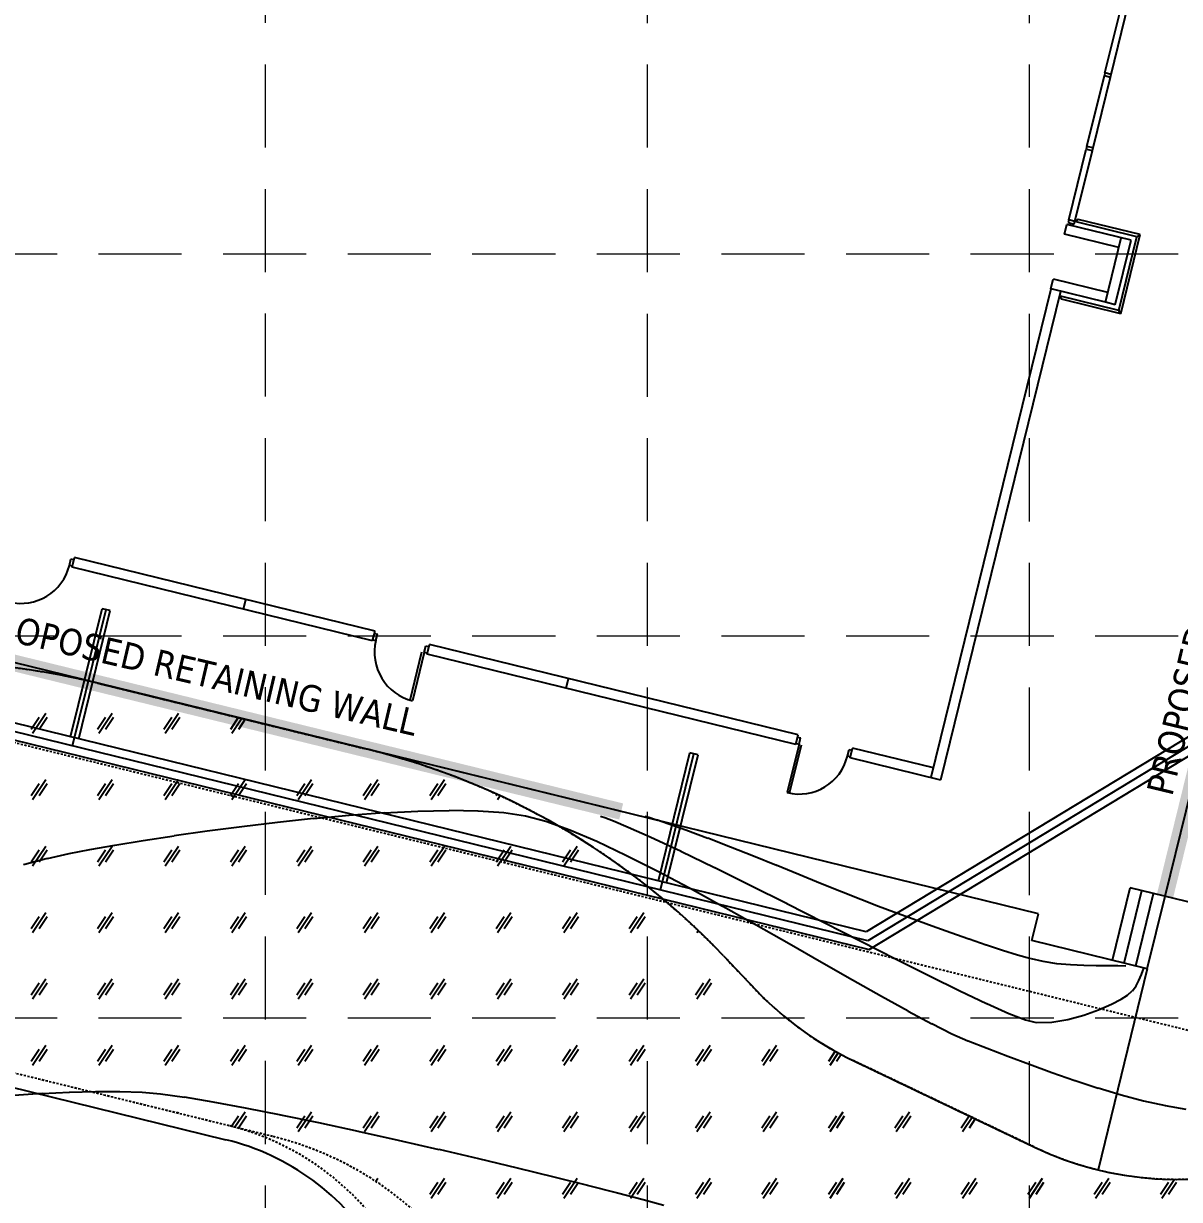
# Model space of a CAD drawing. Header units: inches. Extents: x 6967 to 7890, y 13663 to 15138.
# Drawn here: x 7437.1 to 7506.7, y 14113.5 to 14184.3 of the extents above; entities that cross this region are included whole.
import ezdxf

# ---------------------------------------------------------------- set-up
doc = ezdxf.new("R2010")
doc.units = ezdxf.units.IN
doc.header["$MEASUREMENT"] = 0
for name, pattern in [('DASHED', [0.75, 0.5, -0.25]), ('HIDDEN', [0.375, 0.25, -0.125]), ('XGWI003AR$0$HIDDEN2', [0.1875, 0.125, -0.0625]), ('xGWI003pt$0$HIDDEN2', [0.1875, 0.125, -0.0625]), ('xGWI003pt$0$PHANTOM2', [1.25, 0.625, -0.125, 0.125, -0.125, 0.125, -0.125])]:
    doc.linetypes.add(name, pattern=pattern)
for name, color, linetype in [('C-ANNO-SITE-TEXT-N', 2, 'Continuous'), ('C-SITE-BLDG-STBK-N', 7, 'DASHED'), ('GRID', 254, 'HIDDEN'), ('PC', 35, 'Continuous'), ('STORM', 5, 'Continuous'), ('XGWI003AR$0$A-WALL', 4, 'Continuous'), ('XGWI003AR$0$a-wall-base', 11, 'Continuous'), ('XGWI003AR$0$a-wall-door', 9, 'Continuous'), ('XGWI003AR$0$a-wall-mhor', 4, 'Continuous'), ('XGWI003AR$0$a-wall-mullin', 6, 'Continuous'), ('XGWI003AR$0$C-ESMT-ACCS-HTCH-N', 11, 'Continuous'), ('XGWI003AR$0$C-ESMT-ACCS-N', 2, 'XGWI003AR$0$HIDDEN2'), ('XGWI003AR$0$C-PKNG-CURB-FACE-N', 4, 'Continuous'), ('XGWI003AR$0$C-PKNG-PAVE-EDGE-N', 4, 'XGWI003AR$0$HIDDEN2'), ('XGWI003AR$0$C-SITE-WALK-N', 2, 'Continuous'), ('XGWI003AR$0$C-STRC-RAIL-N', 15, 'XGWI003AR$0$ZIGZAG'), ('XGWI003AR$0$C-STRC-WALL-N', 15, 'XGWI003AR$0$TRACKS'), ('xGWI003pt$0$C-BNDY-E', 3, 'xGWI003pt$0$PHANTOM2'), ('xGWI003pt$0$TXU-ESMT', 2, 'xGWI003pt$0$HIDDEN2')]:
    doc.layers.add(name, color=color, linetype=linetype)
doc.styles.add('L40', font='TAHOMA.TTF', dxfattribs={"height": 1.6})
doc.linetypes.add('XGWI003AR$0$TRACKS', pattern='A,0.15,[130,ltypeshp.shx,S=0.25,R=0,X=0,Y=0],0.15', length=0.3)
doc.linetypes.add('XGWI003AR$0$ZIGZAG', pattern='A,0.0001,-0.2,[131,ltypeshp.shx,S=0.2,R=0,X=-0.2,Y=0],-0.4,[131,ltypeshp.shx,S=0.2,R=180,X=0.2,Y=0],-0.2', length=0.8001)

msp = doc.modelspace()

# ---------------------------------------------------------------- linework, layer by layer
at = {"layer": 'C-SITE-BLDG-STBK-N'}
msp.add_arc((6024.673, 7268.021), 6960.55, 76.3001427, 80.6559403, dxfattribs=at)
at = {"layer": 'GRID', "color": 252, "linetype": 'HIDDEN', "lineweight": 0, "ltscale": 20}
for p, q in [((7451.639, 13779.372), (7451.639, 15113.571)), ((7474.641, 13779.369), (7474.641, 15113.571)), ((7497.643, 13779.365), (7497.643, 15113.571)), ((6991.593, 14170.477), (7865.68, 14170.477)), ((6991.593, 14147.475), (7865.68, 14147.475)), ((6991.593, 14124.472), (7865.68, 14124.472))]:
    msp.add_line(p, q, dxfattribs=at)
at = {"layer": 'PC', "color": 25}
for points, elevation in [([(7454.531, 14136.481), (7456.683, 14136.674)], 669), ([(7456.683, 14136.674), (7458.785, 14136.825)], 669), ([(7465.98, 14136.83), (7467.296, 14136.641)], 669), ([(7467.296, 14136.641), (7468.526, 14136.315)], 669), ([(7448.133, 14135.723), (7450.22, 14135.997)], 669), ([(7472.063, 14136.53), (7472.596, 14136.322)], 670), ([(7474.711, 14136.55), (7475.185, 14136.399)], 671), ([(7475.921, 14136.152), (7476.942, 14135.792)], 671), ([(7469.966, 14135.793), (7471.581, 14135.104)], 669), ([(7474.806, 14135.366), (7476.658, 14134.502)], 670), ([(7478.27, 14135.3), (7479.634, 14134.775)], 671), ([(7439.811, 14134.365), (7441.074, 14134.608)], 669), ([(7442.574, 14134.873), (7444.274, 14135.153)], 669), ([(7471.581, 14135.104), (7473.342, 14134.272)], 669), ([(7479.634, 14134.775), (7481.016, 14134.229)], 671), ([(7473.342, 14134.272), (7475.214, 14133.327)], 669), ([(7475.214, 14133.327), (7477.165, 14132.293)], 669), ([(7482.395, 14133.673), (7483.751, 14133.121)], 671), ([(7480.823, 14132.46), (7483.038, 14131.345)], 670), ([(7477.165, 14132.293), (7479.163, 14131.2)], 669), ([(7486.312, 14132.077), (7487.476, 14131.61)], 671), ([(7487.476, 14131.61), (7488.537, 14131.197)], 671), ([(7489.473, 14130.849), (7490.631, 14130.432)], 671), ([(7487.485, 14129.085), (7489.617, 14128.003)], 670), ([(7489.617, 14128.003), (7491.624, 14126.997)], 670), ([(7498.434, 14127.879), (7499.271, 14127.751)], 671), ([(7499.271, 14127.751), (7500.101, 14127.675)], 671), ([(7500.101, 14127.675), (7500.903, 14127.637)], 671), ([(7500.903, 14127.637), (7501.657, 14127.624)], 671), ([(7501.657, 14127.624), (7502.343, 14127.625)], 671), ([(7503.533, 14125.833), (7503.827, 14126.103)], 670), ([(7502.568, 14125.287), (7503.162, 14125.596)], 670), ([(7503.162, 14125.596), (7503.533, 14125.833)], 670), ([(7501.801, 14124.951), (7502.568, 14125.287)], 670), ([(7498.974, 14124.204), (7499.953, 14124.366)], 670), ([(7492.963, 14123.512), (7493.929, 14123.088)], 669), ([(7496.33, 14122.162), (7497.637, 14121.671)], 669), ([(7497.637, 14121.671), (7498.991, 14121.18)], 669), ([(7498.991, 14121.18), (7500.373, 14120.701)], 669), ([(7442.877, 14120.034), (7444.207, 14119.995)], 668), ([(7444.207, 14119.995), (7445.322, 14119.898)], 668), ([(7445.322, 14119.898), (7446.758, 14119.702)], 668), ([(7501.765, 14120.249), (7503.148, 14119.836)], 669), ([(7448.472, 14119.419), (7450.418, 14119.06)], 668), ([(7452.552, 14118.638), (7454.83, 14118.164)], 668)]:
    msp.add_lwpolyline(points, dxfattribs=dict(at, elevation=elevation))
at = {"layer": 'PC', "color": 25, "extrusion": (0.048986, -0.998799, 0), "elevation": -13754.474}
msp.add_lwpolyline([(8142.342, 669), (8144.361, 669)], dxfattribs=at)
at = {"layer": 'PC', "color": 25, "extrusion": (0.020722, -0.999785, 0), "elevation": -13979.283}
msp.add_lwpolyline([(7752.149, 669), (7754.045, 669)], dxfattribs=at)
at = {"layer": 'PC', "color": 25, "extrusion": (-0.016434, -0.999865, 0), "elevation": -14257.697}
msp.add_lwpolyline([(7229.36, 669), (7231.098, 669)], dxfattribs=at)
at = {"layer": 'PC', "color": 25, "extrusion": (-0.067573, -0.997714, 0), "elevation": -14609.014}
msp.add_lwpolyline([(6492.104, 669), (6493.652, 669)], dxfattribs=at)
at = {"layer": 'PC', "color": 25, "extrusion": (0.118162, -0.992994, 0), "elevation": -13156.629}
msp.add_lwpolyline([(9068.369, 669), (9070.528, 669)], dxfattribs=at)
at = {"layer": 'PC', "color": 25, "extrusion": (0.104879, -0.994485, 0), "elevation": -13276.698}
msp.add_lwpolyline([(8893.855, 669), (8896.033, 669)], dxfattribs=at)
at = {"layer": 'PC', "color": 25, "extrusion": (-0.340539, -0.94023, 0), "elevation": -15834.718}
msp.add_lwpolyline([(2208.163, 669), (2209.694, 669)], dxfattribs=at)
at = {"layer": 'PC', "color": 25, "extrusion": (-0.347279, -0.937762, 0), "elevation": -15851.589}
msp.add_lwpolyline([(2097.435, 670), (2097.7, 670)], dxfattribs=at)
at = {"layer": 'PC', "color": 25, "extrusion": (-0.38442, -0.923158, 0), "elevation": -15922.679}
msp.add_lwpolyline([(1464.103, 670), (1465.062, 670)], dxfattribs=at)
at = {"layer": 'PC', "color": 25, "extrusion": (-0.405157, -0.914247, 0), "elevation": -15951.689}
msp.add_lwpolyline([(1105.325, 670), (1106.774, 670)], dxfattribs=at)
at = {"layer": 'PC', "color": 25, "extrusion": (0.296865, 0.954919, 0), "elevation": 15718.247}
msp.add_lwpolyline([(-2940.857, 671), (-2941.099, 671)], dxfattribs=at)
at = {"layer": 'PC', "color": 25, "extrusion": (-0.318035, -0.948079, 0), "elevation": -15779.794}
msp.add_lwpolyline([(2591.189, 671), (2591.965, 671)], dxfattribs=at)
at = {"layer": 'PC', "color": 25, "extrusion": (-0.151644, 0.988435, 0), "elevation": 12842.8}
msp.add_lwpolyline([(-9501.698, 669), (-9503.584, 669)], dxfattribs=at)
at = {"layer": 'PC', "color": 25, "extrusion": (0.141023, -0.990006, 0), "elevation": -12944.097}
msp.add_lwpolyline([(9365.147, 669), (9367.161, 669)], dxfattribs=at)
at = {"layer": 'PC', "color": 25, "extrusion": (0.347035, 0.937852, 0), "elevation": 15852.042}
msp.add_lwpolyline([(-2106.66, 671), (-2108.075, 671)], dxfattribs=at)
at = {"layer": 'PC', "color": 25, "extrusion": (0.17442, -0.984671, 0), "elevation": -12620.073}
msp.add_lwpolyline([(9792.369, 669), (9793.892, 669)], dxfattribs=at)
at = {"layer": 'PC', "color": 25, "extrusion": (0.245736, -0.969337, 0), "elevation": -11872.77}
msp.add_lwpolyline([(10682.189, 669), (10683.678, 669)], dxfattribs=at)
at = {"layer": 'PC', "color": 25, "extrusion": (-0.216829, 0.97621, 0), "elevation": 12184.931}
msp.add_lwpolyline([(-10326.233, 669), (-10327.561, 669)], dxfattribs=at)
at = {"layer": 'PC', "color": 25, "extrusion": (-0.435949, -0.899971, 0), "elevation": -15980.089}
msp.add_lwpolyline([(566.851, 670), (569.098, 670)], dxfattribs=at)
at = {"layer": 'PC', "color": 25, "extrusion": (-0.373704, -0.927548, 0), "elevation": -15905.861}
msp.add_lwpolyline([(1656.988, 671), (1658.474, 671)], dxfattribs=at)
at = {"layer": 'PC', "color": 25, "extrusion": (-0.444369, -0.895844, 0), "elevation": -15984.723}
msp.add_lwpolyline([(419.235, 670), (421.628, 670)], dxfattribs=at)
at = {"layer": 'PC', "color": 25, "extrusion": (-0.378218, -0.925717, 0), "elevation": -15913.753}
msp.add_lwpolyline([(1582.433, 671), (1583.851, 671)], dxfattribs=at)
at = {"layer": 'PC', "color": 25, "extrusion": (0.376686, 0.926341, 0), "elevation": 15911.112}
msp.add_lwpolyline([(-1610.172, 671), (-1611.52, 671)], dxfattribs=at)
at = {"layer": 'PC', "color": 25, "extrusion": (0.488544, 0.87254, 0), "elevation": 15983.927}
msp.add_lwpolyline([(377.841, 669), (375.533, 669)], dxfattribs=at)
at = {"layer": 'PC', "color": 25, "extrusion": (-0.452614, -0.891707, 0), "elevation": -15987.94}
msp.add_lwpolyline([(276.632, 670), (279.141, 670)], dxfattribs=at)
at = {"layer": 'PC', "color": 25, "extrusion": (-0.348067, -0.93747, 0), "elevation": -15854.08}
msp.add_lwpolyline([(2101.68, 671), (2102.679, 671)], dxfattribs=at)
at = {"layer": 'PC', "color": 25, "extrusion": (-0.340879, -0.940107, 0), "elevation": -15837.52}
msp.add_lwpolyline([(2225.222, 671), (2226.444, 671)], dxfattribs=at)
at = {"layer": 'PC', "color": 25, "extrusion": (-0.493967, -0.869481, 0), "elevation": -15981.279}
msp.add_lwpolyline([(-475.053, 669), (-472.758, 669)], dxfattribs=at)
at = {"layer": 'PC', "color": 25, "extrusion": (-0.453458, -0.891277, 0), "elevation": -15988.197}
msp.add_lwpolyline([(263.994, 670), (266.474, 670)], dxfattribs=at)
at = {"layer": 'PC', "color": 25, "extrusion": (-0.33973, -0.940523, 0), "elevation": -15834.787}
msp.add_lwpolyline([(2245.802, 671), (2247.001, 671)], dxfattribs=at)
at = {"layer": 'PC', "color": 25, "extrusion": (-0.335325, -0.942103, 0), "elevation": -15824.098}
msp.add_lwpolyline([(2321.075, 671), (2322.233, 671)], dxfattribs=at)
at = {"layer": 'PC', "color": 25, "extrusion": (-0.496634, -0.86796, 0), "elevation": -15979.752}
msp.add_lwpolyline([(-521.824, 669), (-519.583, 669)], dxfattribs=at)
at = {"layer": 'PC', "color": 25, "extrusion": (-0.3271, -0.94499, 0), "elevation": -15803.255}
msp.add_lwpolyline([(2460.082, 671), (2461.184, 671)], dxfattribs=at)
at = {"layer": 'PC', "color": 25, "extrusion": (-0.314013, -0.949419, 0), "elevation": -15767.742}
msp.add_lwpolyline([(2679.289, 671), (2680.319, 671)], dxfattribs=at)
at = {"layer": 'PC', "color": 25, "extrusion": (-0.294222, -0.955737, 0), "elevation": -15708.659}
msp.add_lwpolyline([(3007.297, 671), (3008.24, 671)], dxfattribs=at)
at = {"layer": 'PC', "color": 25, "extrusion": (-0.2644, -0.964413, 0), "elevation": -15607.664}
msp.add_lwpolyline([(3494.61, 671), (3495.451, 671)], dxfattribs=at)
at = {"layer": 'PC', "color": 25, "extrusion": (-0.496509, -0.868032, 0), "elevation": -15979.827}
msp.add_lwpolyline([(-517.275, 669), (-515.129, 669)], dxfattribs=at)
at = {"layer": 'PC', "color": 25, "extrusion": (-0.218149, -0.975916, 0), "elevation": -15423.39}
msp.add_lwpolyline([(4235.138, 671), (4235.861, 671)], dxfattribs=at)
at = {"layer": 'PC', "color": 25, "extrusion": (0.000910957, -1, 0), "elevation": -14120.785}
msp.add_lwpolyline([(7515.209, 671), (7515.807, 671)], dxfattribs=at)
at = {"layer": 'PC', "color": 25, "extrusion": (-0.024847, -0.999691, 0), "elevation": -14309.686}
msp.add_lwpolyline([(7149.602, 671), (7150.091, 671)], dxfattribs=at)
at = {"layer": 'PC', "color": 25, "extrusion": (0.932281, -0.361735, 0), "elevation": 1885.929}
msp.add_lwpolyline([(15884.995, 670), (15885.422, 670)], dxfattribs=at)
at = {"layer": 'PC', "color": 25, "extrusion": (-0.493186, -0.869924, 0), "elevation": -15981.68}
msp.add_lwpolyline([(-454.013, 669), (-452.004, 669)], dxfattribs=at)
at = {"layer": 'PC', "color": 25, "extrusion": (-0.441498, -0.897262, 0), "elevation": -15983.158}
msp.add_lwpolyline([(484.907, 670), (486.947, 670)], dxfattribs=at)
at = {"layer": 'PC', "color": 25, "extrusion": (0.920394, -0.390993, 0), "elevation": 1383.392}
msp.add_lwpolyline([(15936.238, 670), (15936.625, 670)], dxfattribs=at)
at = {"layer": 'PC', "color": 25, "extrusion": (-0.429295, -0.903164, 0), "elevation": -15975.089}
msp.add_lwpolyline([(703.551, 670), (705.328, 670)], dxfattribs=at)
at = {"layer": 'PC', "color": 25, "extrusion": (0.797442, -0.603395, 0), "elevation": -2539.75}
msp.add_lwpolyline([(15792.526, 670), (15792.893, 670)], dxfattribs=at)
at = {"layer": 'PC', "color": 25, "extrusion": (0.879597, -0.475719, 0), "elevation": -119.65}
msp.add_lwpolyline([(15995.358, 670), (15995.723, 670)], dxfattribs=at)
at = {"layer": 'PC', "color": 25, "extrusion": (0.485698, 0.874127, 0), "elevation": 15984.972}
msp.add_lwpolyline([(314.764, 669), (312.932, 669)], dxfattribs=at)
at = {"layer": 'PC', "color": 25, "extrusion": (-0.40749, -0.91321, 0), "elevation": -15953.552}
msp.add_lwpolyline([(1088.636, 670), (1090.093, 670)], dxfattribs=at)
at = {"layer": 'PC', "color": 25, "extrusion": (-0.472018, -0.881589, 0), "elevation": -15987.907}
msp.add_lwpolyline([(-63.801, 669), (-62.189, 669)], dxfattribs=at)
at = {"layer": 'PC', "color": 25, "extrusion": (-0.36356, -0.931571, 0), "elevation": -15883.582}
msp.add_lwpolyline([(1848.227, 670), (1849.306, 670)], dxfattribs=at)
at = {"layer": 'PC', "color": 25, "extrusion": (-0.264463, 0.964396, 0), "elevation": 11638.023}
msp.add_lwpolyline([(-10968.292, 670), (-10969.287, 670)], dxfattribs=at)
at = {"layer": 'PC', "color": 25, "extrusion": (0.340211, -0.940349, 0), "elevation": -10730.19}
msp.add_lwpolyline([(11858.83, 670), (11859.775, 670)], dxfattribs=at)
at = {"layer": 'PC', "color": 25, "extrusion": (-0.447694, -0.894187, 0), "elevation": -15983.613}
msp.add_lwpolyline([(375.741, 669), (377.095, 669)], dxfattribs=at)
at = {"layer": 'PC', "color": 25, "extrusion": (-0.245169, -0.96948, 0), "elevation": -15531.404}
msp.add_lwpolyline([(3805.732, 670), (3806.383, 670)], dxfattribs=at)
at = {"layer": 'PC', "color": 25, "extrusion": (0.017596, -0.999845, 0), "elevation": -13990.062}
msp.add_lwpolyline([(7745.4, 670), (7746.349, 670)], dxfattribs=at)
at = {"layer": 'PC', "color": 25, "extrusion": (-0.361505, -0.93237, 0), "elevation": -15877.038}
msp.add_lwpolyline([(1881.556, 669), (1882.799, 669)], dxfattribs=at)
at = {"layer": 'PC', "color": 25, "extrusion": (-0.358369, -0.93358, 0), "elevation": -15870.62}
msp.add_lwpolyline([(1936.15, 669), (1937.481, 669)], dxfattribs=at)
at = {"layer": 'PC', "color": 25, "extrusion": (-0.308991, -0.951065, 0), "elevation": -15747.25}
msp.add_lwpolyline([(2770.181, 669), (2771.644, 669)], dxfattribs=at)
at = {"layer": 'PC', "color": 25, "extrusion": (0.06864, -0.997642, 0), "elevation": -13576.066}
msp.add_lwpolyline([(8388.151, 668), (8389.837, 668)], dxfattribs=at)
at = {"layer": 'PC', "color": 25, "extrusion": (0.046232, -0.998931, 0), "elevation": -13760.939}
msp.add_lwpolyline([(8083.037, 668), (8084.683, 668)], dxfattribs=at)
at = {"layer": 'PC', "color": 25, "extrusion": (0.023566, -0.999722, 0), "elevation": -13940.753}
msp.add_lwpolyline([(7770.516, 668), (7772.089, 668)], dxfattribs=at)
at = {"layer": 'PC', "color": 25, "extrusion": (-0.000882423, -1, 0), "elevation": -14126.596}
msp.add_lwpolyline([(7428.946, 668), (7430.414, 668)], dxfattribs=at)
at = {"layer": 'PC', "color": 25, "extrusion": (-0.163077, -0.986613, 0), "elevation": -15145.083}
msp.add_lwpolyline([(5044.467, 668), (5046.204, 668)], dxfattribs=at)
at = {"layer": 'PC', "color": 25, "extrusion": (0.255871, 0.966711, 0), "elevation": 15569.638}
msp.add_lwpolyline([(-3640.518, 669), (-3641.921, 669)], dxfattribs=at)
at = {"layer": 'PC', "color": 25, "extrusion": (-0.194088, -0.980984, 0), "elevation": -15296.609}
msp.add_lwpolyline([(4568.409, 668), (4570.585, 668)], dxfattribs=at)
at = {"layer": 'PC', "color": 25, "extrusion": (-0.217527, -0.976054, 0), "elevation": -15413.808}
msp.add_lwpolyline([(4253.44, 669), (4254.783, 669)], dxfattribs=at)
at = {"layer": 'PC', "color": 25, "extrusion": (-0.16746, -0.985879, 0), "elevation": -15176.733}
msp.add_lwpolyline([(5035.419, 669), (5036.684, 669)], dxfattribs=at)
at = {"layer": 'PC', "color": 25, "extrusion": (-0.21137, -0.977406, 0), "elevation": -15374.906}
msp.add_lwpolyline([(4302.246, 668), (4304.676, 668)], dxfattribs=at)
at = {"layer": 'PC', "color": 25, "extrusion": (-0.217641, -0.976029, 0), "elevation": -15402.228}
msp.add_lwpolyline([(4205.869, 668), (4208.358, 668)], dxfattribs=at)
at = {"layer": 'PC', "color": 25, "extrusion": (-0.223007, -0.974817, 0), "elevation": -15425.146}
msp.add_lwpolyline([(4123.563, 668), (4126.064, 668)], dxfattribs=at)
at = {"layer": 'PC', "color": 25, "extrusion": (-0.227785, -0.973711, 0), "elevation": -15445.197}
msp.add_lwpolyline([(4050.361, 668), (4052.828, 668)], dxfattribs=at)
at = {"layer": 'PC', "color": 25, "extrusion": (-0.23223, -0.972661, 0), "elevation": -15463.547}
msp.add_lwpolyline([(3982.24, 668), (3984.627, 668)], dxfattribs=at)
at = {"layer": 'PC', "color": 25, "extrusion": (-0.236581, -0.971612, 0), "elevation": -15481.223}
msp.add_lwpolyline([(3915.388, 668), (3917.648, 668)], dxfattribs=at)
at = {"layer": 'PC', "color": 25, "extrusion": (-0.241109, -0.970498, 0), "elevation": -15499.324}
msp.add_lwpolyline([(3845.413, 668), (3847.5, 668)], dxfattribs=at)
at = {"layer": 'PC', "color": 25, "extrusion": (-0.246201, -0.969219, 0), "elevation": -15519.311}
msp.add_lwpolyline([(3766.07, 668), (3767.937, 668)], dxfattribs=at)
at = {"layer": 'PC', "color": 25, "extrusion": (-0.252528, -0.96759, 0), "elevation": -15543.597}
msp.add_lwpolyline([(3666.465, 668), (3668.067, 668)], dxfattribs=at)
at = {"layer": 'PC', "color": 25, "extrusion": (-0.261525, -0.965197, 0), "elevation": -15577.073}
msp.add_lwpolyline([(3523.198, 668), (3524.489, 668)], dxfattribs=at)
at = {"layer": 'STORM'}
for p, q in [((7439.907, 14141.389), (7441.799, 14149.106)), ((7440.031, 14140.844), (7442.042, 14149.047)), ((7440.393, 14141.27), (7442.285, 14148.987)), ((7442.285, 14148.987), (7441.799, 14149.106)), ((7487.896, 14129.112), (7418.666, 14146.081)), ((7487.814, 14129.647), (7421.829, 14145.821)), ((7421.591, 14144.849), (7487.978, 14128.577)), ((7512.902, 14144.857), (7487.814, 14129.647)), ((7513.338, 14144.537), (7487.896, 14129.112)), ((7487.978, 14128.577), (7513.774, 14144.217)), ((7475.303, 14132.713), (7477.195, 14140.43)), ((7475.427, 14132.168), (7477.437, 14140.371)), ((7475.789, 14132.594), (7477.68, 14140.311)), ((7477.68, 14140.311), (7477.195, 14140.43))]:
    msp.add_line(p, q, dxfattribs=at)
at = {"layer": 'XGWI003AR$0$A-WALL', "color": 7}
for p, q in [((7499.743, 14171.655, 0), (7499.887, 14172.242, 0)), ((7503.752, 14171.295, 0), (7499.887, 14172.242, 0)), ((7503.021, 14170.852, 0), (7499.743, 14171.655, 0)), ((7502.212, 14167.553, 0), (7503.165, 14171.438, 0)), ((7502.799, 14167.41, 0), (7503.752, 14171.295, 0)), ((7498.914, 14168.362, 0), (7499.058, 14168.949, 0)), ((7502.356, 14168.14, 0), (7499.078, 14168.944, 0)), ((7498.912, 14168.352, 0), (7491.701, 14138.934, 0)), ((7499.498, 14168.208, 0), (7492.288, 14138.79, 0)), ((7502.212, 14167.553, 0), (7498.935, 14168.357, 0)), ((7502.799, 14167.41, 0), (7502.212, 14167.553, 0)), ((7440.002, 14151.606), (7440.146, 14152.192)), ((7458.092, 14147.172), (7440.002, 14151.606)), ((7458.236, 14147.758), (7440.146, 14152.192)), ((7450.322, 14149.076), (7450.466, 14149.663)), ((7458.092, 14147.172), (7458.236, 14147.758)), ((7461.37, 14146.368), (7461.514, 14146.955)), ((7483.71, 14141.514, 0), (7461.514, 14146.955)), ((7483.566, 14140.928, 0), (7461.37, 14146.368)), ((7469.747, 14144.315), (7469.891, 14144.902)), ((7483.566, 14140.927), (7483.71, 14141.514)), ((7486.844, 14140.124), (7486.988, 14140.711)), ((7491.85, 14139.519, 0), (7486.988, 14140.711, 0)), ((7492.293, 14138.789, 0), (7486.844, 14140.124, 0))]:
    msp.add_line(p, q, dxfattribs=at)
at = {"layer": 'XGWI003AR$0$a-wall-base', "color": 7}
for p, q in [((7500.576, 14172.539, 0), (7500.375, 14172.417, 0)), ((7504.098, 14171.505, 0), (7500.375, 14172.417, 0)), ((7504.299, 14171.627, 0), (7500.576, 14172.539, 0)), ((7503.009, 14167.063, 0), (7504.098, 14171.505, 0)), ((7503.131, 14166.862, 0), (7504.299, 14171.627, 0)), ((7504.299, 14171.627, 0), (7504.098, 14171.505, 0)), ((7499.555, 14167.738, 0), (7499.433, 14167.94, 0)), ((7503.009, 14167.063, 0), (7499.433, 14167.94, 0)), ((7503.131, 14166.862, 0), (7499.555, 14167.738, 0)), ((7503.131, 14166.862, 0), (7503.009, 14167.063, 0))]:
    msp.add_line(p, q, dxfattribs=at)
at = {"layer": 'XGWI003AR$0$a-wall-door'}
for p, q in [((7439.835, 14151.711), (7439.929, 14152.095)), ((7440.017, 14151.666), (7439.835, 14151.711)), ((7440.111, 14152.051), (7439.929, 14152.095)), ((7458.201, 14147.617), (7458.383, 14147.572)), ((7458.289, 14147.188), (7458.383, 14147.572)), ((7458.107, 14147.232), (7458.289, 14147.188)), ((7461.203, 14146.473), (7461.297, 14146.858)), ((7461.479, 14146.813), (7461.297, 14146.858)), ((7460.347, 14143.594), (7461.061, 14146.508)), ((7461.203, 14146.473), (7460.489, 14143.56)), ((7461.385, 14146.429), (7461.203, 14146.473)), ((7460.347, 14143.594), (7460.489, 14143.56)), ((7483.763, 14140.943), (7483.049, 14138.03)), ((7483.191, 14137.995), (7483.905, 14140.909)), ((7483.581, 14140.988), (7483.763, 14140.943)), ((7483.675, 14141.372), (7483.857, 14141.328)), ((7483.763, 14140.943), (7483.857, 14141.328)), ((7486.677, 14140.229), (7486.771, 14140.614)), ((7486.859, 14140.185), (7486.677, 14140.229)), ((7486.953, 14140.569), (7486.771, 14140.614)), ((7483.191, 14137.995), (7483.049, 14138.03))]:
    msp.add_line(p, q, dxfattribs=at)
for centre, start, end in [((7436.921, 14152.425), 256.2275, 346.2275), ((7461.203, 14146.473), 166.2275, 256.2275), ((7483.763, 14140.943), 256.2275, 346.2275)]:
    msp.add_arc(centre, 3, start, end, dxfattribs=at)
at = {"layer": 'XGWI003AR$0$a-wall-mhor', "color": 7}
for p, q in [((7502.182, 14181.367, 0), (7503.228, 14185.634, 0)), ((7502.547, 14181.278, 0), (7503.592, 14185.544, 0)), ((7501.097, 14176.94, 0), (7502.143, 14181.206, 0)), ((7501.461, 14176.85, 0), (7502.507, 14181.116, 0)), ((7500.012, 14172.512, 0), (7501.057, 14176.778, 0)), ((7500.376, 14172.422, 0), (7501.422, 14176.688, 0))]:
    msp.add_line(p, q, dxfattribs=at)
at = {"layer": 'XGWI003AR$0$a-wall-mullin', "color": 7}
for p, q in [((7502.182, 14181.367, 0), (7502.143, 14181.206, 0)), ((7502.547, 14181.278, 0), (7502.182, 14181.367, 0)), ((7502.507, 14181.116, 0), (7502.547, 14181.278, 0)), ((7502.143, 14181.206, 0), (7502.507, 14181.116, 0)), ((7501.097, 14176.94, 0), (7501.057, 14176.778, 0)), ((7501.057, 14176.778, 0), (7501.422, 14176.688, 0)), ((7501.461, 14176.85, 0), (7501.097, 14176.94, 0)), ((7501.422, 14176.688, 0), (7501.461, 14176.85, 0)), ((7500.012, 14172.512, 0), (7499.972, 14172.35, 0)), ((7499.972, 14172.35, 0), (7500.336, 14172.26, 0)), ((7500.376, 14172.422, 0), (7500.012, 14172.512, 0)), ((7500.336, 14172.26, 0), (7500.376, 14172.422, 0))]:
    msp.add_line(p, q, dxfattribs=at)
at = {"layer": 'XGWI003AR$0$C-ESMT-ACCS-HTCH-N', "color": 255, "linetype": 'Continuous'}
for p, q in [((7438.009, 14142.556), (7437.529, 14141.836)), ((7438.409, 14142.796), (7437.609, 14141.596)), ((7438.489, 14142.556), (7438.009, 14141.836)), ((7442.009, 14142.556), (7441.529, 14141.836)), ((7442.409, 14142.796), (7441.609, 14141.596)), ((7442.489, 14142.556), (7442.009, 14141.836)), ((7446.009, 14142.556), (7445.529, 14141.836)), ((7446.409, 14142.796), (7445.609, 14141.596)), ((7446.489, 14142.556), (7446.009, 14141.836)), ((7450.001, 14142.545), (7449.529, 14141.836)), ((7450.208, 14142.494), (7449.609, 14141.596)), ((7450.414, 14142.444), (7450.009, 14141.836)), ((7453.646, 14141.651), (7453.609, 14141.596)), ((7438.409, 14138.796), (7437.609, 14137.596)), ((7442.409, 14138.796), (7441.609, 14137.596)), ((7446.409, 14138.796), (7445.609, 14137.596)), ((7450.409, 14138.796), (7449.609, 14137.596)), ((7454.409, 14138.796), (7453.609, 14137.596)), ((7458.409, 14138.796), (7457.609, 14137.596)), ((7462.409, 14138.796), (7461.609, 14137.596)), ((7438.009, 14138.556), (7437.529, 14137.836)), ((7438.489, 14138.556), (7438.009, 14137.836)), ((7442.009, 14138.556), (7441.529, 14137.836)), ((7442.489, 14138.556), (7442.009, 14137.836)), ((7446.009, 14138.556), (7445.529, 14137.836)), ((7446.489, 14138.556), (7446.009, 14137.836)), ((7450.009, 14138.556), (7449.529, 14137.836)), ((7450.489, 14138.556), (7450.009, 14137.836)), ((7454.009, 14138.556), (7453.529, 14137.836)), ((7454.489, 14138.556), (7454.009, 14137.836)), ((7458.009, 14138.556), (7457.529, 14137.836)), ((7458.489, 14138.556), (7458.009, 14137.836)), ((7462.009, 14138.556), (7461.529, 14137.836)), ((7462.489, 14138.556), (7462.009, 14137.836)), ((7465.588, 14137.925), (7465.529, 14137.836)), ((7465.772, 14137.84), (7465.609, 14137.596)), ((7438.009, 14134.556), (7437.529, 14133.836)), ((7438.409, 14134.796), (7437.609, 14133.596)), ((7438.489, 14134.556), (7438.009, 14133.836)), ((7442.009, 14134.556), (7441.529, 14133.836)), ((7442.409, 14134.796), (7441.609, 14133.596)), ((7442.489, 14134.556), (7442.009, 14133.836)), ((7446.009, 14134.556), (7445.529, 14133.836)), ((7446.409, 14134.796), (7445.609, 14133.596)), ((7446.489, 14134.556), (7446.009, 14133.836)), ((7450.009, 14134.556), (7449.529, 14133.836)), ((7450.409, 14134.796), (7449.609, 14133.596)), ((7450.489, 14134.556), (7450.009, 14133.836)), ((7454.009, 14134.556), (7453.529, 14133.836)), ((7454.409, 14134.796), (7453.609, 14133.596)), ((7454.489, 14134.556), (7454.009, 14133.836)), ((7458.009, 14134.556), (7457.529, 14133.836)), ((7458.409, 14134.796), (7457.609, 14133.596)), ((7458.489, 14134.556), (7458.009, 14133.836)), ((7462.009, 14134.556), (7461.529, 14133.836)), ((7462.409, 14134.796), (7461.609, 14133.596)), ((7462.489, 14134.556), (7462.009, 14133.836)), ((7466.009, 14134.556), (7465.529, 14133.836)), ((7466.409, 14134.796), (7465.609, 14133.596)), ((7466.489, 14134.556), (7466.009, 14133.836)), ((7470.009, 14134.556), (7469.529, 14133.836)), ((7470.409, 14134.796), (7469.609, 14133.596)), ((7470.489, 14134.556), (7470.009, 14133.836)), ((7438.009, 14130.556), (7437.529, 14129.836)), ((7438.409, 14130.796), (7437.609, 14129.596)), ((7438.489, 14130.556), (7438.009, 14129.836)), ((7442.009, 14130.556), (7441.529, 14129.836)), ((7442.409, 14130.796), (7441.609, 14129.596)), ((7442.489, 14130.556), (7442.009, 14129.836)), ((7446.009, 14130.556), (7445.529, 14129.836)), ((7446.409, 14130.796), (7445.609, 14129.596)), ((7446.489, 14130.556), (7446.009, 14129.836)), ((7450.009, 14130.556), (7449.529, 14129.836)), ((7450.409, 14130.796), (7449.609, 14129.596)), ((7450.489, 14130.556), (7450.009, 14129.836)), ((7454.009, 14130.556), (7453.529, 14129.836)), ((7454.409, 14130.796), (7453.609, 14129.596)), ((7454.489, 14130.556), (7454.009, 14129.836)), ((7458.009, 14130.556), (7457.529, 14129.836)), ((7458.409, 14130.796), (7457.609, 14129.596)), ((7458.489, 14130.556), (7458.009, 14129.836)), ((7462.009, 14130.556), (7461.529, 14129.836)), ((7462.409, 14130.796), (7461.609, 14129.596)), ((7462.489, 14130.556), (7462.009, 14129.836)), ((7466.009, 14130.556), (7465.529, 14129.836)), ((7466.409, 14130.796), (7465.609, 14129.596)), ((7466.489, 14130.556), (7466.009, 14129.836)), ((7470.009, 14130.556), (7469.529, 14129.836)), ((7470.409, 14130.796), (7469.609, 14129.596)), ((7470.489, 14130.556), (7470.009, 14129.836)), ((7474.009, 14130.556), (7473.529, 14129.836)), ((7474.409, 14130.796), (7473.609, 14129.596)), ((7474.489, 14130.556), (7474.009, 14129.836)), ((7477.55, 14129.868), (7477.529, 14129.836)), ((7477.697, 14129.728), (7477.609, 14129.596)), ((7438.409, 14126.796), (7437.609, 14125.596)), ((7442.409, 14126.796), (7441.609, 14125.596)), ((7446.409, 14126.796), (7445.609, 14125.596)), ((7450.409, 14126.796), (7449.609, 14125.596)), ((7454.409, 14126.796), (7453.609, 14125.596)), ((7458.409, 14126.796), (7457.609, 14125.596)), ((7462.409, 14126.796), (7461.609, 14125.596)), ((7466.409, 14126.796), (7465.609, 14125.596)), ((7470.409, 14126.796), (7469.609, 14125.596)), ((7474.409, 14126.796), (7473.609, 14125.596)), ((7478.409, 14126.796), (7477.609, 14125.596)), ((7438.009, 14126.556), (7437.529, 14125.836)), ((7438.489, 14126.556), (7438.009, 14125.836)), ((7442.009, 14126.556), (7441.529, 14125.836)), ((7442.489, 14126.556), (7442.009, 14125.836)), ((7446.009, 14126.556), (7445.529, 14125.836)), ((7446.489, 14126.556), (7446.009, 14125.836)), ((7450.009, 14126.556), (7449.529, 14125.836)), ((7450.489, 14126.556), (7450.009, 14125.836)), ((7454.009, 14126.556), (7453.529, 14125.836)), ((7454.489, 14126.556), (7454.009, 14125.836)), ((7458.009, 14126.556), (7457.529, 14125.836)), ((7458.489, 14126.556), (7458.009, 14125.836)), ((7462.009, 14126.556), (7461.529, 14125.836)), ((7462.489, 14126.556), (7462.009, 14125.836)), ((7466.009, 14126.556), (7465.529, 14125.836)), ((7466.489, 14126.556), (7466.009, 14125.836)), ((7470.009, 14126.556), (7469.529, 14125.836)), ((7470.489, 14126.556), (7470.009, 14125.836)), ((7474.009, 14126.556), (7473.529, 14125.836)), ((7474.489, 14126.556), (7474.009, 14125.836)), ((7478.009, 14126.556), (7477.529, 14125.836)), ((7478.489, 14126.556), (7478.009, 14125.836)), ((7481.649, 14125.656), (7481.609, 14125.596)), ((7438.009, 14122.556), (7437.529, 14121.836)), ((7438.409, 14122.796), (7437.609, 14121.596)), ((7438.489, 14122.556), (7438.009, 14121.836)), ((7442.009, 14122.556), (7441.529, 14121.836)), ((7442.409, 14122.796), (7441.609, 14121.596)), ((7442.489, 14122.556), (7442.009, 14121.836)), ((7446.009, 14122.556), (7445.529, 14121.836)), ((7446.409, 14122.796), (7445.609, 14121.596)), ((7446.489, 14122.556), (7446.009, 14121.836)), ((7450.009, 14122.556), (7449.529, 14121.836)), ((7450.409, 14122.796), (7449.609, 14121.596)), ((7450.489, 14122.556), (7450.009, 14121.836)), ((7454.009, 14122.556), (7453.529, 14121.836)), ((7454.409, 14122.796), (7453.609, 14121.596)), ((7454.489, 14122.556), (7454.009, 14121.836)), ((7458.009, 14122.556), (7457.529, 14121.836)), ((7458.409, 14122.796), (7457.609, 14121.596)), ((7458.489, 14122.556), (7458.009, 14121.836)), ((7462.009, 14122.556), (7461.529, 14121.836)), ((7462.409, 14122.796), (7461.609, 14121.596)), ((7462.489, 14122.556), (7462.009, 14121.836)), ((7466.009, 14122.556), (7465.529, 14121.836)), ((7466.409, 14122.796), (7465.609, 14121.596)), ((7466.489, 14122.556), (7466.009, 14121.836)), ((7470.009, 14122.556), (7469.529, 14121.836)), ((7470.409, 14122.796), (7469.609, 14121.596)), ((7470.489, 14122.556), (7470.009, 14121.836)), ((7474.009, 14122.556), (7473.529, 14121.836)), ((7474.409, 14122.796), (7473.609, 14121.596)), ((7474.489, 14122.556), (7474.009, 14121.836)), ((7478.009, 14122.556), (7477.529, 14121.836)), ((7478.409, 14122.796), (7477.609, 14121.596)), ((7478.489, 14122.556), (7478.009, 14121.836)), ((7482.009, 14122.556), (7481.529, 14121.836)), ((7482.409, 14122.796), (7481.609, 14121.596)), ((7482.489, 14122.556), (7482.009, 14121.836)), ((7485.942, 14122.455), (7485.529, 14121.836)), ((7486.117, 14122.359), (7485.609, 14121.596)), ((7486.294, 14122.264), (7486.009, 14121.836)), ((7446.409, 14118.796), (7446.362, 14118.726)), ((7450.009, 14118.556), (7449.594, 14117.934)), ((7450.409, 14118.796), (7449.8, 14117.883)), ((7450.489, 14118.556), (7450.009, 14117.836)), ((7454.009, 14118.556), (7453.529, 14117.836)), ((7454.409, 14118.796), (7453.609, 14117.596)), ((7454.489, 14118.556), (7454.009, 14117.836)), ((7458.009, 14118.556), (7457.529, 14117.836)), ((7458.409, 14118.796), (7457.609, 14117.596)), ((7458.489, 14118.556), (7458.009, 14117.836)), ((7462.009, 14118.556), (7461.529, 14117.836)), ((7462.409, 14118.796), (7461.609, 14117.596)), ((7462.489, 14118.556), (7462.009, 14117.836)), ((7466.009, 14118.556), (7465.529, 14117.836)), ((7466.409, 14118.796), (7465.609, 14117.596)), ((7466.489, 14118.556), (7466.009, 14117.836)), ((7470.009, 14118.556), (7469.529, 14117.836)), ((7470.409, 14118.796), (7469.609, 14117.596)), ((7470.489, 14118.556), (7470.009, 14117.836)), ((7474.009, 14118.556), (7473.529, 14117.836)), ((7474.409, 14118.796), (7473.609, 14117.596)), ((7474.489, 14118.556), (7474.009, 14117.836)), ((7478.009, 14118.556), (7477.529, 14117.836)), ((7478.409, 14118.796), (7477.609, 14117.596)), ((7478.489, 14118.556), (7478.009, 14117.836)), ((7482.009, 14118.556), (7481.529, 14117.836)), ((7482.409, 14118.796), (7481.609, 14117.596)), ((7482.489, 14118.556), (7482.009, 14117.836)), ((7486.009, 14118.556), (7485.529, 14117.836)), ((7486.409, 14118.796), (7485.609, 14117.596)), ((7486.489, 14118.556), (7486.009, 14117.836)), ((7490.009, 14118.556), (7489.529, 14117.836)), ((7490.409, 14118.796), (7489.609, 14117.596)), ((7490.489, 14118.556), (7490.009, 14117.836)), ((7494.009, 14118.556), (7493.529, 14117.836)), ((7494.192, 14118.471), (7493.609, 14117.596)), ((7494.374, 14118.384), (7494.009, 14117.836)), ((7458.409, 14114.796), (7458.29, 14114.618)), ((7462.409, 14114.796), (7461.609, 14113.596)), ((7466.409, 14114.796), (7465.609, 14113.596)), ((7470.409, 14114.796), (7469.609, 14113.596)), ((7474.409, 14114.796), (7473.609, 14113.596)), ((7478.409, 14114.796), (7477.609, 14113.596)), ((7482.409, 14114.796), (7481.609, 14113.596)), ((7486.409, 14114.796), (7485.609, 14113.596)), ((7490.409, 14114.796), (7489.609, 14113.596)), ((7494.409, 14114.796), (7493.609, 14113.596)), ((7498.409, 14114.796), (7497.609, 14113.596)), ((7502.409, 14114.796), (7501.609, 14113.596)), ((7506.374, 14114.744), (7505.609, 14113.596)), ((7458.489, 14114.556), (7458.456, 14114.507)), ((7462.009, 14114.556), (7461.529, 14113.836)), ((7462.489, 14114.556), (7462.009, 14113.836)), ((7466.009, 14114.556), (7465.529, 14113.836)), ((7466.489, 14114.556), (7466.009, 14113.836)), ((7470.009, 14114.556), (7469.529, 14113.836)), ((7470.489, 14114.556), (7470.009, 14113.836)), ((7474.009, 14114.556), (7473.529, 14113.836)), ((7474.489, 14114.556), (7474.009, 14113.836)), ((7478.009, 14114.556), (7477.529, 14113.836)), ((7478.489, 14114.556), (7478.009, 14113.836)), ((7482.009, 14114.556), (7481.529, 14113.836)), ((7482.489, 14114.556), (7482.009, 14113.836)), ((7486.009, 14114.556), (7485.529, 14113.836)), ((7486.489, 14114.556), (7486.009, 14113.836)), ((7490.009, 14114.556), (7489.529, 14113.836)), ((7490.489, 14114.556), (7490.009, 14113.836)), ((7494.009, 14114.556), (7493.529, 14113.836)), ((7494.489, 14114.556), (7494.009, 14113.836)), ((7498.009, 14114.556), (7497.529, 14113.836)), ((7498.489, 14114.556), (7498.009, 14113.836)), ((7502.009, 14114.556), (7501.529, 14113.836)), ((7502.489, 14114.556), (7502.009, 14113.836)), ((7506.009, 14114.556), (7505.529, 14113.836)), ((7506.489, 14114.556), (7506.009, 14113.836))]:
    msp.add_line(p, q, dxfattribs=at)
at = {"layer": 'XGWI003AR$0$C-ESMT-ACCS-N', "color": 7}
for p, q in [((7441.53, 14144.621), (7457.784, 14140.637)), ((7478.782, 14128.657), (7481.141, 14126.172)), ((7497.9, 14116.699), (7487.019, 14121.9)), ((7487.019, 14121.9), (7497.9, 14116.699)), ((7452.07, 14117.327), (7435.816, 14121.311))]:
    msp.add_line(p, q, dxfattribs=at)
for centre, radius, start, end in [((7431.049, 14101.826), 44.06, 76.23874, 108.08472), ((7447.286, 14097.846), 44.06, 44.37027, 76.2163), ((7506.525, 14134.743), 20, 244.45229, 346.2275), ((7495.644, 14139.944), 20, 223.51926, 244.45229), ((7447.309, 14097.902), 20, 43.51926, 76.22752)]:
    msp.add_arc(centre, radius, start, end, dxfattribs=at)
at = {"layer": 'XGWI003AR$0$C-PKNG-CURB-FACE-N', "color": 7}
for p, q in [((7441.53, 14144.621), (7457.784, 14140.637)), ((7479.215, 14128.2), (7481.141, 14126.172)), ((7487.019, 14121.9), (7497.9, 14116.699))]:
    msp.add_line(p, q, dxfattribs=at)
for centre, radius, start, end in [((7431.055, 14101.886), 44, 76.22752, 108.93574), ((7447.309, 14097.902), 44, 43.51926, 76.22752), ((7495.644, 14139.944), 20, 223.51926, 244.45229), ((7506.525, 14134.743), 20, 244.45229, 329.96998)]:
    msp.add_arc(centre, radius, start, end, dxfattribs=at)
at = {"layer": 'XGWI003AR$0$C-PKNG-PAVE-EDGE-N', "color": 7}
msp.add_line((7449.453, 14117.969), (7436.345, 14121.182), dxfattribs=at)
msp.add_arc((7445.644, 14102.429, 0), 16, 346.19067, 76.22752, dxfattribs=at)
at = {"layer": 'XGWI003AR$0$C-SITE-WALK-N', "color": 7}
for p, q in [((7498.171, 14130.738), (7393.432, 14156.411)), ((7502.632, 14127.935), (7503.704, 14132.306)), ((7503.332, 14127.763), (7504.403, 14132.134)), ((7507.744, 14131.315), (7503.704, 14132.306)), ((7504.031, 14127.592), (7505.102, 14131.963)), ((7504.73, 14127.421), (7505.802, 14131.791)), ((7497.776, 14129.125), (7498.171, 14130.738)), ((7504.73, 14127.421), (7497.776, 14129.125)), ((7504.73, 14127.421), (7501.764, 14115.318))]:
    msp.add_line(p, q, dxfattribs=at)
at = {"layer": 'XGWI003AR$0$C-STRC-RAIL-N', "ltscale": 0.06}
msp.add_line((7436.126, 14120.35), (7449.249, 14117.133), dxfattribs=at)
msp.add_arc((7445.725, 14102.759), 14.8, 346.19067, 76.2275, dxfattribs=at)
at = {"layer": 'XGWI003AR$0$C-STRC-WALL-N', "color": 11, "linetype": 'Continuous', "ltscale": 0.08}
for p, q in [((7505.802, 14131.791), (7520.8, 14192.98)), ((7473.069, 14136.891), (7429.362, 14147.604))]:
    msp.add_line(p, q, dxfattribs=at)
at = {"layer": 'XGWI003AR$0$C-STRC-WALL-N', "color": 4, "linetype": 'Continuous', "const_width": 1}
for points in [[(7505.797, 14131.81), (7520.807, 14192.979)], [(7429.377, 14147.583), (7473.053, 14136.894)]]:
    msp.add_lwpolyline(points, dxfattribs=at)
at = {"layer": 'xGWI003pt$0$C-BNDY-E', "color": 253}
msp.add_arc((6024.673, 7268.021), 6950.55, 76.3001428, 81.0668632, dxfattribs=at)
at = {"layer": 'xGWI003pt$0$TXU-ESMT', "color": 253}
msp.add_line((7409.152, 14147.76), (7736.569, 14067.505), dxfattribs=at)

# ---------------------------------------------------------------- texts
at = {"layer": 'C-ANNO-SITE-TEXT-N', "color": 7, "style": 'L40'}
for rotation, p in [(76.47962, (7506.223, 14137.761, -679)), (346.81806, (7434.075, 14147.644, -679))]:
    msp.add_text('PROPOSED RETAINING WALL', height=1.6, rotation=rotation, dxfattribs=at).set_placement(p)

doc.saveas('drawing.dxf')
